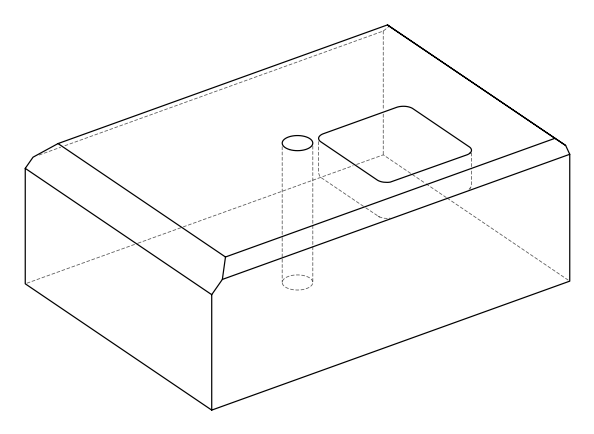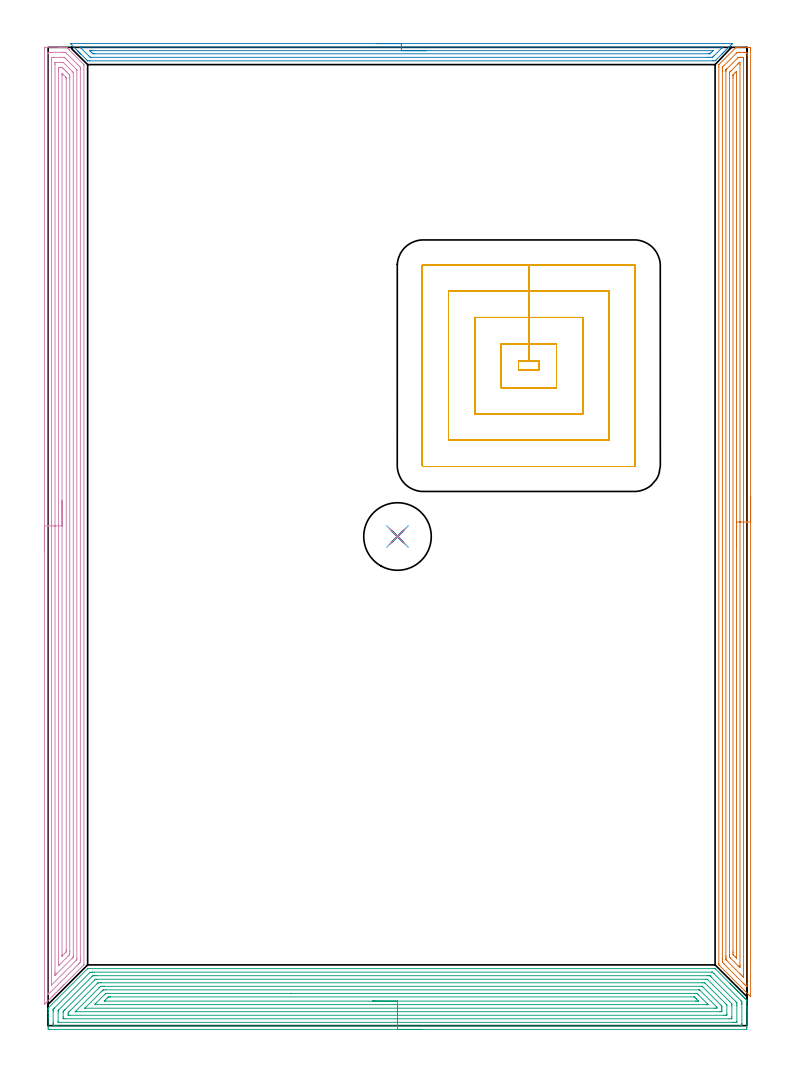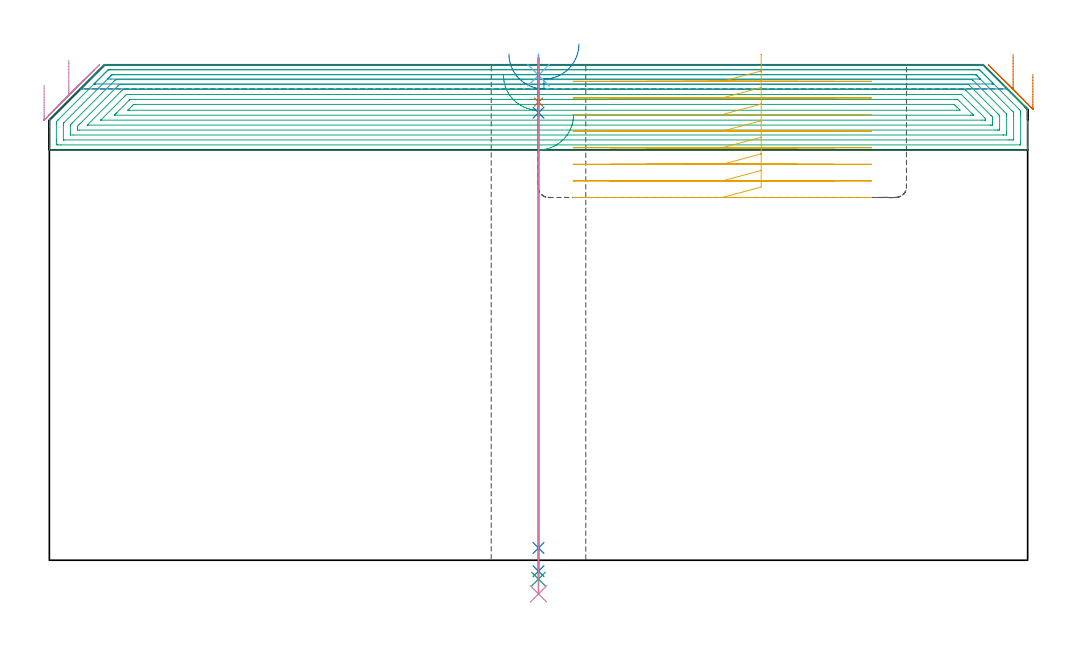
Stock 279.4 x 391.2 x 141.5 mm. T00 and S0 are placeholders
(PLAN: 10 operations, 6 tool changes, 76.9 min)
(1 AREA_MILL | FG_CHAMFER_SURFACE | UGT0205_001 | 15.1 min | 31101 mm3)
(2 AREA_MILL_1 | FG_CHAMFER_SURFACE_1 | UGT0205_001 | 6.38 min | 6289 mm3)
(3 AREA_MILL_2 | FG_CHAMFER_SURFACE_2 | UGT0205_001 | 19.87 min | 81321 mm3)
(4 AREA_MILL_3 | FG_CHAMFER_SURFACE_3 | UGT0205_001 | 18.2 min | 46267 mm3)
(5 MILL_RECTANGULAR_POCKET | POCKET_RECTANGULAR_STRAIGHT | UGT0201_095 | Follow Part, ap 5, ae 75% | 15.38 min | 396681 mm3)
(6 SPOT_DRILL | STEP1HOLE | NXT0321_9005460120000 | 0.05 min | 175 mm3)
(7 DRILL_BLIND_HOLE_INTO_CENTER | STEP1HOLE | UGT0301_191 | 0.05 min | 268 mm3)
(8 GUN_DRILL_THROUGH_HOLE | STEP1HOLE | UGT0307_003 | 0.65 min | 5032 mm3)
(9 SPADE_DRILL_TO_ENLARGE_THROUGH_HOLE | STEP1HOLE | UGT0306_008 | 0.6 min | 28488 mm3)
(10 DRILL_TO_ENLARGE_THROUGH_HOLE | STEP1HOLE | UGT0301_389 | 0.61 min | 46944 mm3)
(TOOL UGT0205_001 | Chamfer Mill 20 x 3 x 45 deg. | D20 FL50 Z2)
(TOOL UGT0201_095 | End mill 20 mm | D20 R3 FL38 Z4)
(TOOL NXT0321_9005460120000 | NC Spot Drill, 142deg, 12mm, Carbide, Uncoated | D12 PA142 FL30 Z2)
(TOOL UGT0301_191 | Twist Drill 7.1 mm | D7.1 PA118 FL66 Z2)
(TOOL UGT0307_003 | Gun Drill 7 mm | D7 PA130 FL24 Z1)
(TOOL UGT0306_008 | Spade Drill 17.5mm | D17.5 PA132 FL10 Z2)
(TOOL UGT0301_389 | Twist Drill 27 mm | D27 PA118 FL165 Z2)
(OP 1 AREA_MILL)
G17 G21 G94 G90
T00 M6
G54
G17 G0 G90 X280.9 Y211.4 S1061 M3
G43 Z151.5 H0
Z138.8
G94 G1 Y211.362 Z137.928 F250.
Y211.248 Z137.064
Y211.059 Z136.212
Y210.797 Z135.38
Y210.463 Z134.574
Y210.06 Z133.8
Y209.592 Z133.064
Y209.06 Z132.372
Y208.471 Z131.729
Y207.828 Z131.14
Y207.136 Z130.608
Y206.4 Z130.14
Y205.626 Z129.737
Y204.82 Z129.403
Y203.988 Z129.141
Y203.136 Z128.952
Y202.272 Z128.838
Y201.4 Z128.8
Y11.853
X280.894 Y11.637 Z128.805
X280.891 Y11.619 Z128.806
X280.862 Y11.637 Z128.836
X280.527 Y11.973 Z129.173
X280.333 Y12.165 Z129.363
X268.377 Y24.123 Z141.323
X268.259 Y24.243 Z141.44
X268.207 Y24.299 Z141.492
X268.2 Y24.755 Z141.5
Y383.412
X268.206 Y384.3 Z141.494
Y384.306
X274.995 Y391.095 Z134.703
X275.093 Y391.19 Z134.604
X275.124 Y391.195 Z134.573
X275.733 Y391.2 Z133.966
X276.036 Z133.664
X276.774 Z132.921
X278.033 Z131.664
X279.443 Z130.252
X280.073 Z129.624
X280.333 Y391.198 Z129.363
X280.891 Y391.192 Z128.805
X280.893 Y391.131 Z128.804
X280.898 Y390.567 Z128.802
X280.9 Y389.997 Z128.8
Y201.4
X279.486 Z130.214
Y16.662
X279.482 Y15.811 Z130.218
X279.48 Y15.774 Z130.22
X279.443 Y15.518 Z130.257
X279.143 Y15.811 Z130.557
X278.554 Y16.397 Z131.146
X278.245 Y16.705 Z131.455
X270.546 Y24.404 Z139.154
X270.198 Y24.755 Z139.503
X269.657 Y25.305 Z140.043
X269.62 Y25.649 Z140.08
X269.617 Y25.689 Z140.083
X269.614 Y26.543 Z140.086
Y26.586
Y381.623
X269.616 Y382.517 Z140.084
X269.617 Y382.558 Z140.083
X269.657 Y383.295 Z140.043
X269.712 Y383.357 Z139.988
X269.763 Y383.412 Z139.937
X275.129 Y388.778 Z134.571
X275.513 Y389.152 Z134.187
X275.572 Y389.19 Z134.128
X275.675 Y389.193 Z134.025
X275.885 Y389.197 Z133.815
X276.355 Y389.2 Z133.345
X276.774 Z132.926
X278.134 Z131.566
X278.554 Y389.199 Z131.146
X279.027 Y389.197 Z130.673
X279.443 Y389.19 Z130.257
X279.481 Y388.778 Z130.219
X279.483 Y388.738 Z130.217
X279.486 Y387.884 Z130.214
Y201.4
X278.072 Z131.628
X278.071 Y20.283 Z131.629
X278.07 Y19.874 Z131.63
X278.066 Y19.388 Z131.634
X278.065 Y19.353 Z131.635
X278.019 Y19.388 Z131.681
X277.664 Y19.738 Z132.036
X277.117 Y20.283 Z132.583
X276.774 Y20.625 Z132.926
X271.436 Y25.964 Z138.264
X271.148 Y26.255 Z138.552
X271.077 Y26.33 Z138.623
X271.044 Y26.367 Z138.656
X271.035 Y26.408 Z138.665
X271.033 Y26.543 Z138.667
X271.03 Y26.952 Z138.67
X271.029 Y27.438 Z138.671
X271.028 Y27.848 Z138.672
X271.029 Y381.623 Z138.671
X271.03 Y382.031 Z138.67
X271.033 Y382.154 Z138.667
X271.035 Y382.21 Z138.665
X271.064 Y382.252 Z138.636
X271.318 Y382.517 Z138.382
X271.377 Y382.577 Z138.323
X275.837 Y387.037 Z133.863
X275.885 Y387.083 Z133.815
X275.976 Y387.165 Z133.724
X276.014 Y387.19 Z133.686
X276.055 Y387.193 Z133.645
X276.225 Y387.197 Z133.475
X276.565 Y387.2 Z133.135
X276.774 Z132.926
X277.455 Z132.245
X277.664 Y387.199 Z132.036
X277.873 Y387.197 Z131.827
X278.013 Y387.193 Z131.687
X278.059 Y387.19 Z131.641
X278.065 Y387.173 Z131.635
X278.067 Y387.126 Z131.633
X278.07 Y386.99 Z131.63
X278.071 Y386.58 Z131.629
X278.072 Y386.095 Z131.628
Y201.4
X276.657 Z133.043
Y23.978
X276.656 Y23.86 Z133.044
X276.65 Y23.217 Z133.05
X275.99 Y23.86 Z133.71
X272.814 Y27.035 Z136.886
X272.613 Y27.237 Z137.087
X272.514 Y27.34 Z137.186
X272.466 Y27.395 Z137.234
X272.449 Y27.417 Z137.251
X272.448 Y27.438 Z137.252
X272.443 Y28.214 Z137.257
Y28.332
Y380.61
X272.444 Y380.729 Z137.256
X272.45 Y381.116 Z137.25
X272.461 Y381.201 Z137.239
X272.512 Y381.256 Z137.188
X272.6 Y381.348 Z137.1
X272.872 Y381.623 Z136.828
X273.044 Y381.796 Z136.656
X275.72 Y384.472 Z133.98
X275.885 Y384.636 Z133.815
X276.168 Y384.916 Z133.532
X276.348 Y385.092 Z133.352
X276.442 Y385.182 Z133.258
X276.552 Y385.19 Z133.148
X276.65 Y385.18 Z133.05
X276.657 Y384.306 Z133.043
Y201.4
X275.243 Z134.457
Y27.189
X275.241 Y27.105 Z134.459
X275.24 Y27.077 Z134.46
X275.239 Y27.073 Z134.461
X275.219 Y27.089 Z134.481
X275.129 Y27.173 Z134.571
X274.995 Y27.304 Z134.705
X274.86 Y27.438 Z134.84
X274.105 Y28.197 Z135.595
X273.975 Y28.332 Z135.725
X273.864 Y28.462 Z135.836
X273.861 Y28.577 Z135.839
X273.858 Y29.227 Z135.842
X273.857 Y29.476 Z135.843
Y379.189
X273.86 Y379.834 Z135.84
X273.864 Y380.077 Z135.836
X273.867 Y380.157 Z135.833
X273.918 Y380.211 Z135.782
X274.105 Y380.405 Z135.595
X274.712 Y381.013 Z134.988
X274.995 Y381.296 Z134.705
X275.161 Y381.457 Z134.539
X275.211 Y381.502 Z134.489
X275.237 Y381.522 Z134.463
X275.243 Y381.429 Z134.457
Y201.4
Y200.528 Z134.495
Y199.664 Z134.609
Y198.812 Z134.798
Y197.98 Z135.06
Y197.174 Z135.394
Y196.4 Z135.797
Y195.664 Z136.265
Y194.972 Z136.796
Y194.329 Z137.386
Y193.74 Z138.029
Y193.208 Z138.721
Y192.74 Z139.457
Y192.337 Z140.231
Y192.003 Z141.037
Y191.741 Z141.869
Y191.552 Z142.72
Y191.438 Z143.585
Y191.4 Z144.457
G0 Z151.5
M5
M2
(OP 2 AREA_MILL_1)
G17 G21 G94 G90
T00 M6
G54
G17 G0 G90 X131.25 Y392.7 S1061 M3
G43 Z151.5 H0
Z144.6
G94 G1 X131.288 Z143.728 F250.
X131.402 Z142.864
X131.591 Z142.012
X131.853 Z141.18
X132.187 Z140.374
X132.59 Z139.6
X133.058 Z138.864
X133.59 Z138.172
X134.179 Z137.529
X134.822 Z136.94
X135.514 Z136.409
X136.25 Z135.94
X137.024 Z135.537
X137.83 Z135.203
X138.662 Z134.941
X139.513 Z134.752
X140.378 Z134.638
X141.25 Z134.6
X273.581 Y392.699 Z134.599
X273.583 Y392.694 Z134.604
X273.581 Y392.682 Z134.616
X273.512 Y392.611 Z134.687
X273.42 Y392.52 Z134.78
X272.985 Y392.085 Z135.214
X272.781 Y391.879 Z135.417
X272.206 Y391.306 Z135.993
X272.092 Y391.191 Z136.107
X271.905 Y391.003 Z136.293
X271.376 Y390.476 Z136.824
X271.028 Y390.126 Z137.17
X270.546 Y389.646 Z137.654
X270.306 Y389.405 Z137.893
X270.152 Y389.25 Z138.045
X270.002 Y389.101 Z138.197
X269.859 Y388.958 Z138.34
X269.714 Y388.812 Z138.484
X269.572 Y388.671 Z138.627
X269.413 Y388.512 Z138.786
X269.275 Y388.373 Z138.922
X267.083 Y386.182 Z141.115
X266.733 Y385.836 Z141.464
X266.701 Y385.807 Z141.493
X265.84 Y385.8 Z141.5
X16.66
X15.852 Y385.805 Z141.494
X15.799 Y385.807 Z141.493
X15.767 Y385.836 Z141.464
X15.417 Y386.182 Z141.115
X13.225 Y388.373 Z138.922
X13.087 Y388.512 Z138.786
X12.928 Y388.671 Z138.627
X12.786 Y388.812 Z138.484
X12.641 Y388.958 Z138.34
X12.498 Y389.101 Z138.197
X12.35 Y389.248 Z138.048
X12.194 Y389.405 Z137.893
X12.068 Y389.531 Z137.767
X11.909 Y389.688 Z137.607
X11.748 Y389.851 Z137.447
X8.902 Y392.697 Z134.602
X8.904 Y392.698 Z134.601
X9.068 Y392.7 Z134.6
X9.401
X141.25
Y391.286 Z136.014
X269.238 Y391.285 Z136.015
X269.413 Y391.283 Z136.017
X269.578 Y391.279 Z136.021
X269.71 Y391.271 Z136.029
X269.651 Y391.208 Z136.092
X269.511 Y391.062 Z136.238
X269.413 Y390.962 Z136.338
X269.212 Y390.762 Z136.538
X266.385 Y387.935 Z139.365
X266.115 Y387.666 Z139.634
X265.84 Y387.394 Z139.906
X265.667 Y387.229 Z140.071
X264.947 Y387.217 Z140.083
X264.787 Y387.216 Z140.084
X264.054 Y387.214 Z140.086
X263.895
X17.394 Y387.215 Z140.085
X17.027 Y387.219 Z140.081
X16.849 Y387.221 Z140.079
X16.66 Y387.398 Z139.902
X16.116 Y387.935 Z139.365
X13.087 Y390.963 Z136.337
X12.842 Y391.216 Z136.084
X12.789 Y391.272 Z136.028
X12.787 Y391.28 Z136.02
X12.804 Y391.281 Z136.019
X12.86 Y391.283 Z136.017
X13.087 Y391.285 Z136.015
X13.246 Y391.286 Z136.014
X141.25
Y389.872 Z137.428
X265.654 Y389.871 Z137.429
X265.718 Y389.87 Z137.43
X265.84 Y389.866 Z137.434
X265.851 Y389.865 Z137.435
X265.847 Y389.854 Z137.446
X265.84 Y389.841 Z137.459
X264.947 Y388.946 Z138.354
X264.879 Y388.878 Z138.422
X264.811 Y388.812 Z138.488
X264.657 Y388.666 Z138.634
X264.629 Y388.64 Z138.66
X264.551 Y388.635 Z138.665
X264.427 Y388.632 Z138.668
X264.24 Y388.629 Z138.671
X18.446
X18.259 Y388.631 Z138.669
X17.891 Y388.635 Z138.665
X17.697 Y388.812 Z138.488
X17.553 Y388.949 Z138.351
X16.814 Y389.688 Z137.612
X16.66 Y389.847 Z137.453
X16.654 Y389.866 Z137.434
X17.553 Y389.871 Z137.429
X141.25 Y389.872 Z137.428
X142.122 Z137.467
X142.986 Z137.58
X143.838 Z137.769
X144.67 Z138.032
X145.476 Z138.365
X146.25 Z138.768
X146.986 Z139.237
X147.678 Z139.768
X148.321 Z140.357
X148.91 Z141.001
X149.441 Z141.693
X149.91 Z142.428
X150.313 Z143.202
X150.647 Z144.008
X150.909 Z144.84
X151.098 Z145.692
X151.212 Z146.557
X151.25 Z147.428
G0 Z151.5
M5
M2
(OP 3 AREA_MILL_2)
G17 G21 G94 G90
T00 M6
G54
G17 G0 G90 X149.7 Y-1.5 S1061 M3
G43 Z151.5 H0
Z127.2
G94 G1 X149.662 Z126.328 F250.
X149.548 Z125.464
X149.359 Z124.612
X149.097 Z123.78
X148.763 Z122.974
X148.36 Z122.2
X147.892 Z121.464
X147.36 Z120.772
X146.771 Z120.129
X146.128 Z119.54
X145.436 Z119.009
X144.7 Z118.54
X143.926 Z118.137
X143.12 Z117.803
X142.288 Z117.541
X141.436 Z117.352
X140.572 Z117.238
X139.7 Z117.2
X0.632
X0.059 Y-1.494 Z117.204
X0.008 Y-1.492 Z117.206
X0. Y-0.924 Z117.773
Y3.527 Z122.222
Y4.941 Z123.637
Y5.308 Z124.004
Y6.043 Z124.743
Y6.644 Z125.343
Y6.722 Z125.422
X0.01 Y7.006 Z125.703
X0.09 Y7.089 Z125.787
X0.185 Y7.185 Z125.883
X15.751 Y22.751 Z141.45
X15.806 Y22.794 Z141.492
X15.835 Y22.8 Z141.5
X266.248
X266.695 Y22.799 Z141.486
X266.811 Y22.69 Z141.388
X272.62 Y16.882 Z135.578
X272.727 Y16.773 Z135.473
X272.806 Y16.694 Z135.394
X272.916 Y16.585 Z135.282
X273.022 Y16.478 Z135.177
X273.104 Y16.396 Z135.096
X273.213 Y16.289 Z134.985
X273.318 Y16.182 Z134.882
X273.402 Y16.098 Z134.797
X273.51 Y15.992 Z134.688
X273.613 Y15.887 Z134.586
X273.7 Y15.8 Z134.499
X273.807 Y15.695 Z134.391
X273.909 Y15.591 Z134.291
X273.999 Y15.502 Z134.201
X274.103 Y15.398 Z134.094
X274.204 Y15.296 Z133.995
X274.297 Y15.204 Z133.903
X274.4 Y15.102 Z133.798
X274.5 Y15.001 Z133.7
X274.595 Y14.906 Z133.605
X274.697 Y14.805 Z133.501
X274.795 Y14.705 Z133.405
X274.893 Y14.607 Z133.307
X274.994 Y14.508 Z133.204
X275.091 Y14.41 Z133.109
X275.191 Y14.309 Z133.009
X275.291 Y14.211 Z132.907
X275.386 Y14.114 Z132.814
X275.489 Y14.011 Z132.711
X275.587 Y13.915 Z132.611
X275.682 Y13.819 Z132.518
X275.787 Y13.713 Z132.413
X275.884 Y13.618 Z132.314
X275.977 Y13.523 Z132.223
X276.085 Y13.415 Z132.114
X276.181 Y13.321 Z132.017
X276.273 Y13.228 Z131.927
X276.383 Y13.117 Z131.816
X276.478 Y13.024 Z131.72
X276.568 Y12.932 Z131.632
X276.681 Y12.819 Z131.518
X276.774 Y12.727 Z131.423
X276.863 Y12.637 Z131.336
X276.98 Y12.521 Z131.22
X277.071 Y12.431 Z131.127
X277.159 Y12.341 Z131.041
X277.278 Y12.223 Z130.922
X277.368 Y12.134 Z130.83
X277.454 Y12.046 Z130.745
X277.576 Y11.924 Z130.624
X277.665 Y11.837 Z130.533
X277.75 Y11.75 Z130.45
X277.874 Y11.626 Z130.326
X277.961 Y11.54 Z130.236
X278.045 Y11.455 Z130.154
X278.172 Y11.328 Z130.028
X278.258 Y11.244 Z129.94
X278.341 Y11.16 Z129.859
X278.47 Y11.03 Z129.729
X278.555 Y10.947 Z129.643
X278.636 Y10.864 Z129.563
X278.768 Y10.732 Z129.431
X278.852 Y10.65 Z129.346
X279.091 Y10.409 Z129.109
X279.296 Y10.205 Z128.904
X279.364 Y10.134 Z128.833
X279.399 Y10.09 Z128.787
X279.4 Y9.76 Z128.457
Y9.654 Z128.352
Y8.869 Z127.564
Y7.612 Z126.308
Y6.198 Z124.894
Y-0.663 Z118.035
X279.398 Y-0.924 Z117.773
X279.392 Y-1.492 Z117.206
X279.341 Y-1.494 Z117.204
X278.768 Y-1.5 Z117.2
X139.7
Y-0.086 Z118.614
X3.315
X2.469 Y-0.082 Z118.618
X2.42 Y-0.079 Z118.621
X2.01 Y-0.034 Z118.666
X2.003 Y0.382 Z119.082
X2.001 Y0.856 Z119.556
X2. Y1.275 Z119.975
Y5.726 Z124.426
X2.002 Y6.198 Z124.898
X2.005 Y6.408 Z125.108
X2.01 Y6.512 Z125.212
X2.017 Y6.556 Z125.256
X2.038 Y6.579 Z125.279
X2.42 Y6.97 Z125.67
X2.48 Y7.03 Z125.73
X16.73 Y21.279 Z139.979
X16.759 Y21.305 Z140.005
X16.796 Y21.334 Z140.034
X17.576 Y21.382 Z140.082
X17.624 Y21.384 Z140.084
X18.466 Y21.386 Z140.086
X265.353 Y21.385 Z140.085
X265.405 Y21.384 Z140.084
X265.509 Y21.38 Z140.08
X265.666 Y21.372 Z140.072
X265.708 Y21.334 Z140.034
X266.248 Y20.802 Z139.502
X276.98 Y10.069 Z128.769
X277.283 Y9.76 Z128.46
X277.384 Y9.654 Z128.354
X277.39 Y9.55 Z128.25
X277.397 Y9.344 Z128.044
X277.399 Y8.869 Z127.569
X277.4 Y8.451 Z127.151
Y0.856 Z119.556
X277.398 Y0.44 Z119.14
X277.39 Y-0.034 Z118.666
X277.387 Y-0.079 Z118.621
X277.032 Y-0.086 Z118.614
X139.7
Y1.328 Z120.028
X4.209 Y1.329 Z120.029
X4.069 Y1.33 Z120.03
X4.02 Y1.333 Z120.033
X4.013 Y1.334 Z120.034
X4.009 Y1.35 Z120.05
X4.004 Y1.4 Z120.1
X4.001 Y1.539 Z120.239
Y5.516 Z124.216
X4.006 Y5.857 Z124.557
X4.01 Y6.027 Z124.727
X4.021 Y6.109 Z124.809
X4.102 Y6.198 Z124.898
X4.154 Y6.253 Z124.953
X17.538 Y19.639 Z138.339
X17.624 Y19.723 Z138.423
X17.869 Y19.958 Z138.658
X18.105 Y19.965 Z138.665
X18.518 Y19.969 Z138.669
X18.993 Y19.971 Z138.671
X19.413
X263.565
X264.04 Y19.97 Z138.67
X264.459 Y19.967 Z138.667
X264.597 Y19.964 Z138.664
X264.637 Y19.952 Z138.652
X264.675 Y19.918 Z138.618
X264.751 Y19.846 Z138.546
X265.047 Y19.553 Z138.253
X265.353 Y19.248 Z137.948
X274.841 Y9.76 Z128.46
X275.191 Y9.408 Z128.108
X275.321 Y9.272 Z127.972
X275.384 Y9.204 Z127.904
X275.39 Y9.077 Z127.777
X275.394 Y8.869 Z127.569
X275.4 Y8.187 Z126.887
Y7.979 Z126.679
X275.399 Y1.747 Z120.447
X275.397 Y1.541 Z120.241
X275.39 Y1.337 Z120.037
X275.191 Y1.335 Z120.035
X274.715 Y1.33 Z120.03
X274.297 Y1.329 Z120.029
X273.822 Y1.328 Z120.028
X139.7
Y2.743 Z121.443
X6.785
X6.083 Y2.75 Z121.45
X6.01 Y2.757 Z121.457
X6.007 Y2.861 Z121.561
X6.003 Y3.083 Z121.783
X6. Y3.525 Z122.225
Y5.306 Z124.006
X6.006 Y5.53 Z124.23
X6.01 Y5.639 Z124.339
X6.076 Y5.715 Z124.415
X6.276 Y5.921 Z124.621
X6.548 Y6.198 Z124.898
X6.719 Y6.37 Z125.07
X18.518 Y18.169 Z136.869
X18.769 Y18.413 Z137.113
X18.865 Y18.505 Z137.205
X18.925 Y18.55 Z137.25
X19.519 Y18.557 Z137.257
X262.777
X263.565 Y18.551 Z137.251
X263.585 Y18.55 Z137.25
X263.609 Y18.532 Z137.232
X263.664 Y18.483 Z137.183
X263.768 Y18.382 Z137.082
X272.508 Y9.643 Z128.343
X273.274 Y8.869 Z127.569
X273.382 Y8.757 Z127.457
X273.39 Y8.647 Z127.347
X273.394 Y8.425 Z127.125
X273.4 Y7.981 Z126.681
Y3.53 Z122.23
X273.397 Y3.083 Z121.783
X273.393 Y2.861 Z121.561
X273.39 Y2.757 Z121.457
X273.29 Y2.749 Z121.449
X272.508 Y2.743 Z121.443
X272.402
X139.7
Y4.157 Z122.857
X8.681
X8.046 Y4.16 Z122.86
X8.018 Y4.162 Z122.862
X8.01 Y4.165 Z122.865
X8.004 Y4.201 Z122.901
X8.002 Y4.418 Z123.118
X8.005 Y5.091 Z123.791
X8.01 Y5.199 Z123.899
X8.114 Y5.308 Z124.008
X8.394 Y5.594 Z124.294
X8.681 Y5.883 Z124.583
X19.547 Y16.748 Z135.448
X19.684 Y16.882 Z135.582
X19.896 Y17.086 Z135.786
X19.962 Y17.136 Z135.836
X20.049 Y17.139 Z135.839
X20.307 Y17.141 Z135.841
X20.94 Y17.143 Z135.843
X21.201
X261.514
X261.776 Y17.142 Z135.842
X262.413 Y17.138 Z135.838
X262.535 Y17.136 Z135.836
X262.67 Y17.021 Z135.721
X262.815 Y16.882 Z135.582
X263.565 Y16.137 Z134.837
X263.71 Y15.992 Z134.692
X270.945 Y8.757 Z127.457
X271.164 Y8.534 Z127.234
X271.306 Y8.386 Z127.086
X271.39 Y8.295 Z126.995
X271.393 Y8.276 Z126.976
X271.399 Y8.193 Z126.893
X271.4 Y4.631 Z123.331
X271.397 Y4.418 Z123.118
X271.393 Y4.248 Z122.948
X271.39 Y4.17 Z122.87
X271.243 Y4.164 Z122.864
X270.979 Y4.159 Z122.859
X270.719 Y4.158 Z122.858
X270.087 Y4.157 Z122.857
X139.7
Y5.571 Z124.271
X11.099
X10.912 Y5.573 Z124.273
X10.853 Y5.576 Z124.276
X10.839 Y5.578 Z124.278
X10.838 Y5.58 Z124.28
X10.858 Y5.605 Z124.305
X10.913 Y5.664 Z124.364
X10.959 Y5.711 Z124.411
X20.349 Y15.102 Z133.802
X20.776 Y15.525 Z134.225
X20.922 Y15.666 Z134.366
X20.974 Y15.714 Z134.414
X21.045 Y15.722 Z134.422
X21.201 Y15.725 Z134.425
X21.467 Y15.728 Z134.428
X22.096 Y15.729 Z134.429
X22.36
X261.146
X261.461 Y15.727 Z134.427
X261.499 Y15.725 Z134.425
X261.515 Y15.722 Z134.422
X261.542 Y15.699 Z134.399
X261.648 Y15.601 Z134.301
X261.776 Y15.476 Z134.176
X268.931 Y8.321 Z127.021
X269.266 Y7.979 Z126.679
X269.374 Y7.867 Z126.567
X269.39 Y7.767 Z126.467
X269.397 Y7.553 Z126.253
X269.399 Y7.089 Z125.789
X269.4 Y6.622 Z125.322
X269.399 Y6.198 Z124.898
X269.396 Y5.735 Z124.435
X269.39 Y5.582 Z124.282
X269.245 Y5.578 Z124.278
X268.931 Y5.574 Z124.274
X268.666 Y5.572 Z124.272
X139.7 Y5.571 Z124.271
Y6.985 Z125.685
X14.837 Y6.986 Z125.686
X14.768 Y6.988 Z125.688
X14.715 Y6.992 Z125.692
X14.703 Y6.994 Z125.694
X14.715 Y7.009 Z125.709
X14.788 Y7.089 Z125.789
X14.863 Y7.166 Z125.866
X14.941 Y7.244 Z125.944
X21.201 Y13.504 Z132.204
X21.557 Y13.857 Z132.557
X21.916 Y14.211 Z132.911
X22.008 Y14.299 Z132.999
X22.096 Y14.308 Z133.008
X22.887 Y14.314 Z133.014
X22.99
X260.091
X260.299 Y14.313 Z133.013
X260.437 Y14.31 Z133.01
X260.483 Y14.308 Z133.008
X260.493 Y14.302 Z133.002
X260.514 Y14.285 Z132.985
X260.591 Y14.211 Z132.911
X267.142 Y7.661 Z126.361
X267.283 Y7.516 Z126.216
X267.352 Y7.443 Z126.143
X267.383 Y7.408 Z126.108
X267.39 Y7.345 Z126.045
X267.395 Y7.089 Z125.789
X267.393 Y7.025 Z125.725
X267.391 Y6.998 Z125.698
X267.348 Y6.992 Z125.692
X267.243 Y6.988 Z125.688
X267.142 Y6.986 Z125.686
X266.351 Y6.985 Z125.685
X139.7
Y8.4 Z127.1
X18.75
X18.677 Y8.403 Z127.103
X18.599 Y8.406 Z127.106
X18.57 Y8.412 Z127.112
X18.594 Y8.438 Z127.138
X18.77 Y8.619 Z127.319
X19.016 Y8.869 Z127.569
X19.214 Y9.067 Z127.767
X22.784 Y12.636 Z131.336
X22.99 Y12.838 Z131.538
X23.049 Y12.89 Z131.59
X23.097 Y12.893 Z131.593
X23.201 Y12.897 Z131.597
X23.413 Y12.899 Z131.599
X97.119 Y12.9 Z131.6
X258.621
X259.093 Y12.899 Z131.599
X259.25 Y12.898 Z131.598
X259.375 Y12.894 Z131.594
X259.452 Y12.89 Z131.59
X259.987 Y12.366 Z131.066
X263.565 Y8.788 Z127.488
X263.871 Y8.471 Z127.171
X263.934 Y8.405 Z127.105
X263.897 Y8.403 Z127.103
X263.848 Y8.402 Z127.102
X263.565 Y8.4 Z127.1
X263.142
X139.7
Y9.814 Z128.514
X22.936
X22.619 Y9.816 Z128.516
X22.461 Y9.819 Z128.519
X22.432 Y9.821 Z128.521
Y9.825 Z128.525
X22.453 Y9.849 Z128.549
X22.673 Y10.075 Z128.775
X23.565 Y10.968 Z129.668
X23.884 Y11.287 Z129.987
X24.014 Y11.411 Z130.111
X24.069 Y11.461 Z130.161
X24.1 Y11.479 Z130.179
X24.149 Y11.481 Z130.181
X24.359 Y11.484 Z130.184
X24.779 Y11.486 Z130.186
X24.833
X258.254 Y11.485 Z130.185
X258.358 Y11.482 Z130.182
X258.405 Y11.479 Z130.179
X258.593 Y11.299 Z129.999
X258.929 Y10.973 Z129.673
X259.093 Y10.811 Z129.511
X259.254 Y10.65 Z129.35
X259.987 Y9.916 Z128.616
X260.044 Y9.858 Z128.558
X260.052 Y9.848 Z128.548
X260.069 Y9.825 Z128.525
X259.987 Y9.819 Z128.519
X259.93 Y9.816 Z128.516
X259.093 Y9.814 Z128.514
X259.039
X139.7
X138.828 Z128.552
X137.964 Z128.666
X137.112 Z128.854
X136.28 Z129.117
X135.474 Z129.451
X134.7 Z129.853
X133.964 Z130.322
X133.272 Z130.853
X132.629 Z131.443
X132.04 Z132.086
X131.508 Z132.778
X131.04 Z133.514
X130.637 Z134.288
X130.303 Z135.094
X130.041 Z135.926
X129.852 Z136.777
X129.738 Z137.642
X129.7 Z138.514
G0 Z151.5
M5
M2
(OP 4 AREA_MILL_3)
G17 G21 G94 G90
T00 M6
G54
G17 G0 G90 X-1.5 Y189.85 S1061 M3
G43 Z151.5 H0
Z135.7
G94 G1 Y189.888 Z134.828 F250.
Y190.002 Z133.964
Y190.191 Z133.112
Y190.453 Z132.28
Y190.787 Z131.474
Y191.19 Z130.7
Y191.659 Z129.964
Y192.19 Z129.272
Y192.779 Z128.629
Y193.422 Z128.04
Y194.114 Z127.509
Y194.85 Z127.04
Y195.624 Z126.637
Y196.43 Z126.303
Y197.262 Z126.041
Y198.114 Z125.852
Y198.979 Z125.738
Y199.85 Z125.7
X-1.499 Y390.582 Z125.701
X-1.496 Y391.009 Z125.702
X-1.492 Y391.19 Z125.706
X-1.076 Y391.2 Z126.122
X4.201 Z131.396
X4.743 Z131.94
X5.081 Z132.277
X5.623 Z132.819
X5.96 Z133.155
X6.635 Z133.835
X7.331 Z134.53
X7.383 Z134.58
X7.399 Y391.192 Z134.597
X7.421 Y391.18 Z134.619
X7.572 Y391.029 Z134.77
X7.719 Y390.883 Z134.915
X7.862 Y390.74 Z135.059
X8.019 Y390.582 Z135.217
X8.159 Y390.443 Z135.355
X8.295 Y390.306 Z135.492
X8.466 Y390.135 Z135.664
X14.272 Y384.328 Z141.471
X14.293 Y384.296 Z141.493
X14.3 Y384.003 Z141.5
Y24.305
X14.298 Y24.302 Z141.498
X14.201 Y24.201 Z141.401
X6.4 Y16.398 Z133.596
X6.266 Y16.265 Z133.464
X6.097 Y16.096 Z133.294
X5.96 Y15.958 Z133.156
X5.819 Y15.818 Z133.017
X5.664 Y15.663 Z132.861
X5.521 Y15.518 Z132.716
X5.373 Y15.372 Z132.571
X5.231 Y15.23 Z132.428
X5.081 Y15.079 Z132.276
X4.926 Y14.925 Z132.124
X4.798 Y14.797 Z131.995
X4.641 Y14.639 Z131.836
X4.479 Y14.478 Z131.677
X4.365 Y14.364 Z131.562
X4.201 Y14.199 Z131.396
X4.033 Y14.032 Z131.231
X3.322 Y13.321 Z130.52
X3.14 Y13.138 Z130.336
X2.552 Y12.552 Z129.752
X1.856 Y11.856 Z129.055
X0.906 Y10.905 Z128.104
X-0.435 Y9.565 Z126.764
X-0.881 Y9.118 Z126.317
X-1.329 Y8.672 Z125.871
X-1.493 Y8.519 Z125.706
X-1.5 Y8.687 Z125.7
Y199.85
X-0.086 Z127.114
X-0.085 Y388.682 Z127.115
X-0.084 Y388.795 Z127.116
X-0.079 Y389.176 Z127.121
X0.292 Y389.193 Z127.492
X0.683 Y389.197 Z127.883
X1.164 Y389.2 Z128.364
X1.563 Z128.763
X5.562 Z132.762
X5.96 Y389.199 Z133.16
X6.444 Y389.197 Z133.644
X6.84 Y389.19 Z134.04
X6.965 Y389.174 Z134.165
X7.093 Y389.05 Z134.293
X7.354 Y388.795 Z134.554
X11.822 Y384.328 Z139.022
X12.117 Y384.031 Z139.317
X12.704 Y383.435 Z139.904
X12.879 Y383.235 Z140.079
X12.886 Y382.542 Z140.086
Y26.985
X12.884 Y26.206 Z140.084
X12.883 Y26.092 Z140.083
X12.868 Y25.33 Z140.068
X12.744 Y25.199 Z139.944
X12.43 Y24.881 Z139.63
X12.117 Y24.567 Z139.317
X0.108 Y12.558 Z127.308
X0.02 Y12.472 Z127.22
X-0.066 Y12.392 Z127.134
X-0.078 Y12.382 Z127.122
X-0.08 Y12.434 Z127.12
X-0.084 Y12.578 Z127.116
X-0.085 Y12.692 Z127.115
X-0.086 Y13.225 Z127.114
Y199.85
X1.328 Z128.528
X1.329 Y386.353 Z128.529
X1.331 Y387.008 Z128.531
X1.333 Y387.127 Z128.533
X1.335 Y387.179 Z128.535
X1.382 Y387.192 Z128.582
X1.563 Y387.196 Z128.763
X2.254 Y387.2 Z129.454
X2.442 Z129.642
X4.892 Z132.092
X5.772 Z132.972
X5.96 Y387.198 Z133.16
X6.149 Y387.195 Z133.349
X6.505 Y387.184 Z133.705
X6.69 Y387.008 Z133.89
X6.84 Y386.86 Z134.04
X7.586 Y386.115 Z134.786
X11.237 Y382.463 Z138.437
X11.435 Y382.257 Z138.635
X11.458 Y382.232 Z138.658
X11.465 Y382.171 Z138.665
X11.469 Y382.045 Z138.669
X11.471 Y381.886 Z138.671
Y26.985
X11.47 Y26.749 Z138.67
X11.464 Y26.51 Z138.664
X11.459 Y26.371 Z138.659
X11.215 Y26.114 Z138.415
X1.365 Y16.265 Z128.565
X1.35 Y16.254 Z128.55
X1.335 Y16.247 Z128.535
X1.332 Y16.265 Z128.532
X1.33 Y16.291 Z128.53
X1.329 Y16.503 Z128.529
X1.328 Y199.85 Z128.528
X2.743 Z129.943
Y384.328
X2.745 Y384.914 Z129.945
X2.748 Y385.112 Z129.948
X2.749 Y385.176 Z129.949
X2.787 Y385.19 Z129.987
X3.343 Y385.2 Z130.543
X5.081 Z132.281
X5.96 Y385.196 Z133.16
X5.989 Y385.193 Z133.189
X6.84 Y384.406 Z134.04
X6.921 Y384.328 Z134.121
X9.603 Y381.648 Z136.803
X9.731 Y381.517 Z136.931
X9.998 Y381.241 Z137.198
X10.051 Y381.183 Z137.251
X10.053 Y381.169 Z137.253
X10.056 Y381.134 Z137.256
X10.057 Y381.061 Z137.257
X10.056 Y27.879 Z137.256
X10.054 Y27.585 Z137.254
X10.05 Y27.439 Z137.25
X10.048 Y27.408 Z137.248
X10.032 Y27.389 Z137.232
X9.998 Y27.351 Z137.198
X9.637 Y26.985 Z136.837
X3.322 Y20.67 Z130.522
X2.908 Y20.259 Z130.108
X2.841 Y20.195 Z130.041
X2.752 Y20.112 Z129.952
X2.748 Y20.233 Z129.948
X2.745 Y20.425 Z129.945
X2.743 Y20.732 Z129.943
Y21.32
Y199.85
X4.157 Z131.357
Y381.693
X4.159 Y382.542 Z131.359
X4.16 Y382.583 Z131.36
X4.201 Y383.19 Z131.401
X4.436 Y383.196 Z131.636
X5.081 Y383.199 Z132.281
X5.313 Z132.513
X5.474 Y383.194 Z132.674
X5.553 Y383.19 Z132.753
X5.693 Y383.068 Z132.893
X5.96 Y382.823 Z133.16
X6.255 Y382.542 Z133.455
X6.84 Y381.961 Z134.04
X7.154 Y381.648 Z134.354
X7.719 Y381.082 Z134.919
X8.045 Y380.755 Z135.245
X8.599 Y380.191 Z135.799
X8.637 Y379.862 Z135.837
X8.64 Y379.82 Z135.84
X8.643 Y378.968 Z135.843
Y378.923
Y29.621
X8.639 Y28.772 Z135.839
X8.637 Y28.733 Z135.837
X8.599 Y28.409 Z135.799
X8.339 Y28.143 Z135.539
X8.08 Y27.879 Z135.28
X4.506 Y24.305 Z131.706
X4.35 Y24.154 Z131.55
X4.201 Y24.012 Z131.401
X4.164 Y24.305 Z131.364
X4.161 Y24.347 Z131.361
X4.157 Y25.199 Z131.357
Y25.244
Y199.85
X5.571 Z132.771
Y379.862
X5.572 Y380.256 Z132.772
X5.576 Y380.755 Z132.776
X5.577 Y380.761 Z132.777
X5.592 Y380.755 Z132.792
X5.96 Y380.391 Z133.16
X7.11 Y379.242 Z134.31
X7.177 Y379.172 Z134.377
X7.209 Y379.135 Z134.409
X7.222 Y379.118 Z134.422
X7.224 Y379.099 Z134.424
X7.227 Y378.968 Z134.427
X7.229 Y378.573 Z134.429
X7.228 Y30.559 Z134.428
X7.227 Y30.166 Z134.427
X7.222 Y29.666 Z134.422
X7.216 Y29.476 Z134.416
X7.122 Y29.378 Z134.322
X6.84 Y29.089 Z134.04
X5.631 Y27.879 Z132.831
X5.609 Y27.86 Z132.809
X5.593 Y27.849 Z132.793
X5.577 Y27.841 Z132.777
X5.575 Y27.858 Z132.775
X5.573 Y27.879 Z132.773
X5.572 Y27.93 Z132.772
X5.571 Y28.274 Z132.771
Y199.85
Y200.722 Z132.809
Y201.587 Z132.923
Y202.438 Z133.112
Y203.27 Z133.374
Y204.076 Z133.708
Y204.85 Z134.111
Y205.586 Z134.58
Y206.278 Z135.111
Y206.921 Z135.7
Y207.511 Z136.343
Y208.042 Z137.035
Y208.51 Z137.771
Y208.913 Z138.545
Y209.247 Z139.351
Y209.509 Z140.183
Y209.698 Z141.035
Y209.812 Z141.9
Y209.85 Z142.771
G0 Z151.5
M5
M2
(OP 5 MILL_RECTANGULAR_POCKET)
G17 G21 G94 G90
T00 M6
G54
G17 G0 G90 X203.123 Y255.1 S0 M3
G43 Z151.5 H0
Z144.5
G94 G1 X203.3 Z144.453 F250.
Y272.7 Z139.737
X192.2 Z136.762
Y265.7
X188.1 F500.
Y262.1
X196.3
Y265.7
X192.2
Y272.7
X181.1
Y255.1
X203.3
Y272.7
X192.2
Y283.2
X170.6
Y244.6
X213.8
Y283.2
X192.2
Y293.7
X160.1
Y234.1
X224.3
Y293.7
X192.2
Y304.2
X150.
G3 X149.6 Y303.8 R0.4
G1 Y224.
G3 X150. Y223.6 R0.4
G1 X234.4
G3 X234.8 Y224. R0.4
G1 Y303.8
G3 X234.4 Y304.2 R0.4
G1 X192.2
X191.2
G0 X203.123 Y255.1 Z139.762
G1 X203.3 Z139.715 F250.
Y272.7 Z134.999
X192.2 Z132.025
Y265.7
X188.1 F500.
Y262.1
X196.3
Y265.7
X192.2
Y272.7
X181.1
Y255.1
X203.3
Y272.7
X192.2
Y283.2
X170.6
Y244.6
X213.8
Y283.2
X192.2
Y293.7
X160.1
Y234.1
X224.3
Y293.7
X192.2
Y304.2
X150.
G3 X149.6 Y303.8 R0.4
G1 Y224.
G3 X150. Y223.6 R0.4
G1 X234.4
G3 X234.8 Y224. R0.4
G1 Y303.8
G3 X234.4 Y304.2 R0.4
G1 X192.2
X191.2
G0 X203.123 Y255.1 Z135.025
G1 X203.3 Z134.978 F250.
Y272.7 Z130.262
X192.2 Z127.287
Y265.7
X188.1 F500.
Y262.1
X196.3
Y265.7
X192.2
Y272.7
X181.1
Y255.1
X203.3
Y272.7
X192.2
Y283.2
X170.6
Y244.6
X213.8
Y283.2
X192.2
Y293.7
X160.1
Y234.1
X224.3
Y293.7
X192.2
Y304.2
X150.
G3 X149.6 Y303.8 R0.4
G1 Y224.
G3 X150. Y223.6 R0.4
G1 X234.4
G3 X234.8 Y224. R0.4
G1 Y303.8
G3 X234.4 Y304.2 R0.4
G1 X192.2
X191.2
G0 X203.123 Y255.1 Z130.287
G1 X203.3 Z130.24 F250.
Y272.7 Z125.524
X192.2 Z122.55
Y265.7
X188.1 F500.
Y262.1
X196.3
Y265.7
X192.2
Y272.7
X181.1
Y255.1
X203.3
Y272.7
X192.2
Y283.2
X170.6
Y244.6
X213.8
Y283.2
X192.2
Y293.7
X160.1
Y234.1
X224.3
Y293.7
X192.2
Y304.2
X150.
G3 X149.6 Y303.8 R0.4
G1 Y224.
G3 X150. Y223.6 R0.4
G1 X234.4
G3 X234.8 Y224. R0.4
G1 Y303.8
G3 X234.4 Y304.2 R0.4
G1 X192.2
X191.2
G0 X203.123 Y255.1 Z125.55
G1 X203.3 Z125.503 F250.
Y272.7 Z120.787
X192.2 Z117.812
Y265.7
X188.1 F500.
Y262.1
X196.3
Y265.7
X192.2
Y272.7
X181.1
Y255.1
X203.3
Y272.7
X192.2
Y283.2
X170.6
Y244.6
X213.8
Y283.2
X192.2
Y293.7
X160.1
Y234.1
X224.3
Y293.7
X192.2
Y304.2
X150.
G3 X149.6 Y303.8 R0.4
G1 Y224.
G3 X150. Y223.6 R0.4
G1 X234.4
G3 X234.8 Y224. R0.4
G1 Y303.8
G3 X234.4 Y304.2 R0.4
G1 X192.2
X191.2
G0 X203.123 Y255.1 Z120.812
G1 X203.3 Z120.765 F250.
Y272.7 Z116.049
X192.2 Z113.075
Y265.7
X188.1 F500.
Y262.1
X196.3
Y265.7
X192.2
Y272.7
X181.1
Y255.1
X203.3
Y272.7
X192.2
Y283.2
X170.6
Y244.6
X213.8
Y283.2
X192.2
Y293.7
X160.1
Y234.1
X224.3
Y293.7
X192.2
Y304.2
X150.
G3 X149.6 Y303.8 R0.4
G1 Y224.
G3 X150. Y223.6 R0.4
G1 X234.4
G3 X234.8 Y224. R0.4
G1 Y303.8
G3 X234.4 Y304.2 R0.4
G1 X192.2
X191.2
G0 X203.123 Y255.1 Z116.075
G1 X203.3 Z116.028 F250.
Y272.7 Z111.312
X192.2 Z108.337
Y265.7
X188.1 F500.
Y262.1
X196.3
Y265.7
X192.2
Y272.7
X181.1
Y255.1
X203.3
Y272.7
X192.2
Y283.2
X170.6
Y244.6
X213.8
Y283.2
X192.2
Y293.7
X160.1
Y234.1
X224.3
Y293.7
X192.2
Y304.2
X150.
G3 X149.6 Y303.8 R0.4
G1 Y224.
G3 X150. Y223.6 R0.4
G1 X234.4
G3 X234.8 Y224. R0.4
G1 Y303.8
G3 X234.4 Y304.2 R0.4
G1 X192.2
X191.2
G0 X203.123 Y255.1 Z111.337
G1 X203.3 Z111.29 F250.
Y272.7 Z106.574
X192.2 Z103.6
Y265.7
X188.1 F500.
Y262.1
X196.3
Y265.7
X192.2
Y272.7
X181.1
Y255.1
X203.3
Y272.7
X192.2
Y283.2
X170.6
Y244.6
X213.8
Y283.2
X192.2
Y293.7
X160.1
Y234.1
X224.3
Y293.7
X192.2
Y304.2
X150.
G3 X149.6 Y303.8 R0.4
G1 Y224.
G3 X150. Y223.6 R0.4
G1 X234.4
G3 X234.8 Y224. R0.4
G1 Y303.8
G3 X234.4 Y304.2 R0.4
G1 X192.2
X191.2
G0 Z151.5
M5
M2
(OP 6 SPOT_DRILL)
G17 G21 G94 G90
T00 M6
G54
G17 G0 G90 X139.7 Y195.6 S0 M3
G43 Z151.5 H0
G94 G81 G98 Z138.5 F250. R144.5
G80
M5
M2
(OP 7 DRILL_BLIND_HOLE_INTO_CENTER)
G17 G21 G94 G90
T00 M6
G54
G17 G0 G90 X139.7 Y195.6 S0 M3
G43 Z151.5 H0
G94 G81 G98 Z130.85 F250. R143.5
G80
M5
M2
(OP 8 GUN_DRILL_THROUGH_HOLE)
G17 G21 G94 G90
T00 M6
G54
G17 G0 G90 X139.7 Y195.6 M8
G43 Z151.5 H0
Z139.433
S716 M3
G94 G1 Z127.821 F125. M26
G4 X.084
Z3.5 F250.
G4 X.084
Z-3.132 F125.
G4 X.084
M5
M9
G0 Z139.433
Z151.5
M2
(OP 9 SPADE_DRILL_TO_ENLARGE_THROUGH_HOLE)
G17 G21 G94 G90
T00 M6
G54
G17 G0 G90 X139.7 Y195.6 S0 M3
G43 Z151.5 H0
G94 G73 G98 Z-5.396 F250. Q16.322 R143.5
G80
M5
M2
(OP 10 DRILL_TO_ENLARGE_THROUGH_HOLE)
G17 G21 G94 G90
T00 M6
G54
G17 G0 G90 X139.7 Y195.6 S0 M3
G43 Z151.5 H0
G94 G73 G98 Z-9.612 F250. Q25.185 R143.5
G80
M5
M2
